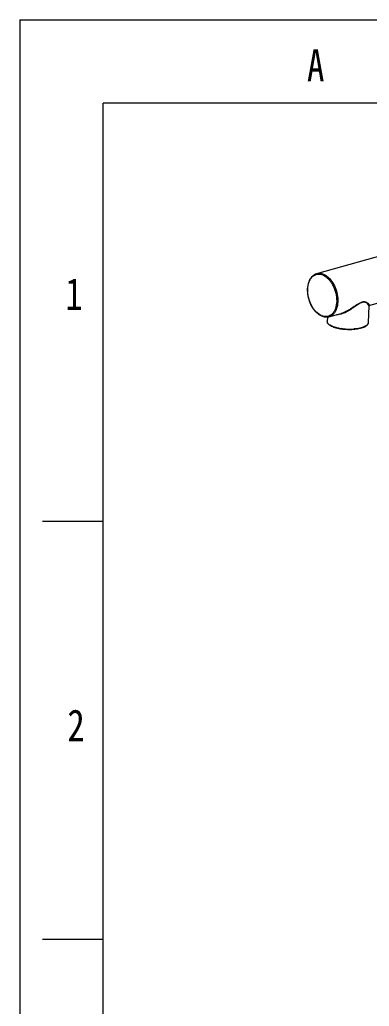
# Model space of a CAD drawing. Header units: inches. Extents: x 21126 to 21898, y -6726 to -5634.
# Drawn here: x 21125.8 to 21234.6, y -5940.3 to -5633.5 of the extents above; entities that cross this region are included whole.
import ezdxf

# ---------------------------------------------------------------- set-up
doc = ezdxf.new("R2010")
doc.units = ezdxf.units.IN
doc.header["$LTSCALE"] = 4.84
doc.header["$MEASUREMENT"] = 0
doc.layers.get('0').update_dxf_attribs({"linetype": 'CONTINUOUS', "lineweight": 13})
doc.styles.get("Standard").update_dxf_attribs({"font": 'txt', "width": 0.8})

msp = doc.modelspace()

# ---------------------------------------------------------------- linework, layer by layer
at = {"color": 7, "linetype": 'Continuous'}
for p, q in [((21125.82, -5633.52), (21898.02, -5633.52)), ((21125.82, -5633.52), (21125.82, -6725.51)), ((21872.02, -5659.51), (21151.82, -5659.51)), ((21218.2, -5712.44), (21262.22, -5700.02)), ((21234.4, -5722.42), (21243.78, -5719.77)), ((21234.39, -5722.45), (21234.24, -5727.72)), ((21234.39, -5722.45), (21234.39, -5722.44)), ((21234.4, -5722.42), (21234.44, -5722.4)), ((21221.53, -5725.99), (21221.49, -5727.35)), ((21222, -5725.91), (21225.76, -5724.85)), ((21227.17, -5729.72), (21227.14, -5729.72)), ((21151.82, -5789.51), (21132.93, -5789.51)), ((21151.82, -5919.51), (21132.93, -5919.51))]:
    msp.add_line(p, q, dxfattribs=at)
at = {"linetype": 'Continuous'}
msp.add_line((21151.82, -6699.51), (21151.82, -5659.51), dxfattribs=at)
at = {"color": 7, "linetype": 'Continuous'}
msp.add_lwpolyline([(21234.4, -5722.42), (21234.4, -5722.43), (21234.39, -5722.44)], dxfattribs=at)
for centre, radius, start, end in [((21218.54, -5716.62), 4.05, 65.9222, 67.3424), ((21232.69, -5723.29), 1.98, 59.3413, 59.9869), ((21232.85, -5723.31), 2.07, 61.8503, 63.8862), ((21234.07, -5722.44), 0.324, 0.062, 4.6387), ((21221.29, -5721.84), 4.05, 245.9222, 247.3424), ((21221.24, -5721.98), 3.9, 247.3403, 249.3161), ((21225.67, -5722.71), 6.69, 246.7525, 247.3478), ((21225.81, -5722.38), 7.05, 247.353, 248.4572), ((21227.95, -5714.66), 15.08, 260.0205, 260.5892), ((21228.04, -5714.09), 15.65, 260.5924, 261.7334), ((21228.33, -5711.58), 18.18, 266.3379, 267.0128), ((21228.34, -5711.41), 18.35, 267.0129, 268.064), ((21228.34, -5711.37), 18.39, 268.0633, 268.8745), ((21228.34, -5711.79), 17.97, 268.857, 272.2173), ((21228.36, -5712.51), 17.24, 272.2228, 273.2559), ((21228.4, -5713.11), 16.64, 273.2552, 274.3592), ((21228.43, -5713.59), 16.16, 274.3615, 274.9824)]:
    msp.add_arc(centre, radius, start, end, dxfattribs=at)
for points, knots in [([(21219.82, -5725.73), (21219.26, -5725.5), (21218.16, -5724.73), (21216.87, -5723.1), (21215.91, -5721.08), (21215.38, -5718.87), (21215.33, -5716.68), (21215.72, -5715), (21216.3, -5713.89), (21216.83, -5713.22), (21217.47, -5712.72), (21217.96, -5712.51), (21218.2, -5712.44)], [0, 0, 0, 0, 0.114548, 0.244903, 0.386391, 0.530692, 0.668662, 0.793061, 0.849375, 0.901985, 0.951761, 1, 1, 1, 1]), ([(21218.2, -5712.44), (21218.53, -5712.35), (21219.26, -5712.28), (21219.96, -5712.47), (21220.3, -5712.61)], [0, 0, 0, 0, 0.482179, 1, 1, 1, 1]), ([(21219.64, -5725.54), (21219, -5725.25), (21218.12, -5724.56), (21217.17, -5723.38), (21216.31, -5721.92), (21215.58, -5719.88), (21215.32, -5717.38), (21215.64, -5715.41), (21216.26, -5714.12), (21216.85, -5713.38), (21217.56, -5712.87), (21218.38, -5712.6), (21219.26, -5712.6), (21219.82, -5712.76), (21220.1, -5712.88)], [0, 0, 0, 0, 0.120117, 0.18823, 0.260388, 0.410684, 0.55808, 0.690308, 0.748736, 0.802019, 0.851417, 0.899137, 0.947866, 1, 1, 1, 1]), ([(21220.2, -5712.92), (21220.83, -5713.2), (21221.71, -5713.89), (21222.64, -5715.05), (21223.51, -5716.49), (21224.24, -5718.51), (21224.52, -5720.99), (21224.22, -5722.96), (21223.63, -5724.25), (21223.06, -5725), (21222.36, -5725.54), (21221.56, -5725.84), (21220.7, -5725.87), (21220.13, -5725.73), (21219.86, -5725.63)], [0, 0, 0, 0, 0.119877, 0.1878, 0.25976, 0.409786, 0.5573, 0.690158, 0.749022, 0.802724, 0.852398, 0.90012, 0.948506, 1, 1, 1, 1]), ([(21220.3, -5712.61), (21220.85, -5712.85), (21221.95, -5713.61), (21223.24, -5715.24), (21224.21, -5717.28), (21224.74, -5719.51), (21224.8, -5721.71), (21224.42, -5723.4), (21223.85, -5724.5), (21223.33, -5725.15), (21222.71, -5725.64), (21222.24, -5725.85), (21222, -5725.91)], [0, 0, 0, 0, 0.113747, 0.244802, 0.38775, 0.533711, 0.673037, 0.797829, 0.853709, 0.905341, 0.953609, 1, 1, 1, 1]), ([(21232.19, -5721.38), (21231.93, -5721.47), (21231.4, -5721.73), (21230.38, -5722.39), (21229.09, -5723.28), (21227.48, -5724.21), (21226.34, -5724.69), (21225.76, -5724.85)], [0, 0, 0, 0, 0.11345, 0.238092, 0.496463, 0.753788, 1, 1, 1, 1]), ([(21233.68, -5721.58), (21233.55, -5721.51), (21233.25, -5721.37), (21232.69, -5721.32), (21232.04, -5721.49), (21231.6, -5721.73), (21231.37, -5721.87)], [0, 0, 0, 0, 0.180579, 0.398105, 0.672128, 1, 1, 1, 1]), ([(21233.77, -5721.45), (21233.56, -5721.35), (21233.03, -5721.19), (21232.48, -5721.28), (21232.19, -5721.38)], [0, 0, 0, 0, 0.427505, 1, 1, 1, 1]), ([(21234.39, -5722.42), (21234.39, -5722.35), (21234.34, -5722.21), (21234.13, -5721.91), (21233.89, -5721.7), (21233.7, -5721.59)], [0, 0, 0, 0, 0.173658, 0.398596, 1, 1, 1, 1]), ([(21234.44, -5722.4), (21234.47, -5722.39), (21234.53, -5722.35), (21234.56, -5722.25), (21234.53, -5722.14), (21234.47, -5722.02), (21234.37, -5721.89), (21234.17, -5721.69), (21233.97, -5721.56), (21233.83, -5721.48)], [0, 0, 0, 0, 0.075509, 0.144319, 0.226838, 0.332195, 0.462584, 0.61787, 1, 1, 1, 1]), ([(21230.22, -5722.64), (21229.3, -5723.29), (21228.13, -5724.09), (21226.61, -5724.78), (21225.64, -5725.12), (21224.89, -5725.26), (21224.4, -5725.26)], [0, 0, 0, 0, 0.523866, 0.65018, 0.772541, 1, 1, 1, 1]), ([(21231.37, -5721.87), (21231.18, -5721.98), (21230.79, -5722.24), (21230.41, -5722.5), (21230.22, -5722.64)], [0, 0, 0, 0, 0.493803, 1, 1, 1, 1]), ([(21222, -5725.91), (21221.66, -5726.01), (21220.9, -5726.08), (21220.17, -5725.88), (21219.82, -5725.73)], [0, 0, 0, 0, 0.485439, 1, 1, 1, 1]), ([(21223.19, -5729.06), (21222.95, -5728.96), (21222.51, -5728.75), (21221.96, -5728.35), (21221.58, -5727.89), (21221.49, -5727.52), (21221.49, -5727.35)], [0, 0, 0, 0, 0.310171, 0.57245, 0.79621, 1, 1, 1, 1]), ([(21223.03, -5728.86), (21222.81, -5728.76), (21222.4, -5728.56), (21221.89, -5728.19), (21221.57, -5727.79), (21221.49, -5727.49), (21221.49, -5727.35)], [0, 0, 0, 0, 0.330741, 0.602218, 0.819031, 1, 1, 1, 1]), ([(21234.24, -5727.72), (21234.23, -5727.86), (21234.16, -5728.15), (21233.89, -5728.52), (21233.5, -5728.85), (21233, -5729.12), (21232.39, -5729.36), (21231.41, -5729.64), (21230.02, -5729.87), (21228.23, -5729.95), (21226.41, -5729.85), (21224.71, -5729.57), (21223.66, -5729.26), (21223.19, -5729.06)], [0, 0, 0, 0, 0.034986, 0.072036, 0.113648, 0.161342, 0.215823, 0.276923, 0.415847, 0.56924, 0.725511, 0.872605, 1, 1, 1, 1]), ([(21234.24, -5727.72), (21234.24, -5727.84), (21234.17, -5728.09), (21233.9, -5728.43), (21233.51, -5728.73), (21232.98, -5729.01), (21232.33, -5729.24), (21231.28, -5729.52), (21230.43, -5729.64), (21229.84, -5729.69)], [0, 0, 0, 0, 0.068956, 0.148562, 0.245252, 0.361445, 0.497064, 0.650536, 1, 1, 1, 1]), ([(21225.34, -5729.5), (21224.96, -5729.44), (21224.24, -5729.28), (21223.54, -5729.06), (21223.22, -5728.93)], [0, 0, 0, 0, 0.529117, 1, 1, 1, 1]), ([(21227.14, -5729.72), (21227.03, -5729.71), (21226.58, -5729.68), (21226.13, -5729.63), (21225.79, -5729.58)], [0, 0, 0, 0, 0.253557, 1, 1, 1, 1])]:
    msp.add_open_spline(points, degree=3, knots=knots, dxfattribs=at)

# ---------------------------------------------------------------- texts
at = {"char_height": 9.91, "attachment_point": 5}
for s, width, insert in [('A', 10, (21217.89, -5647.67)), ('1', 50, (21142.72, -5718.79)), ('2', 50, (21143.34, -5852.95))]:
    msp.add_mtext_dynamic_manual_height_columns(s, width=width, gutter_width=12.5, heights=[0], dxfattribs=dict(at, insert=insert))

doc.saveas('drawing.dxf')
